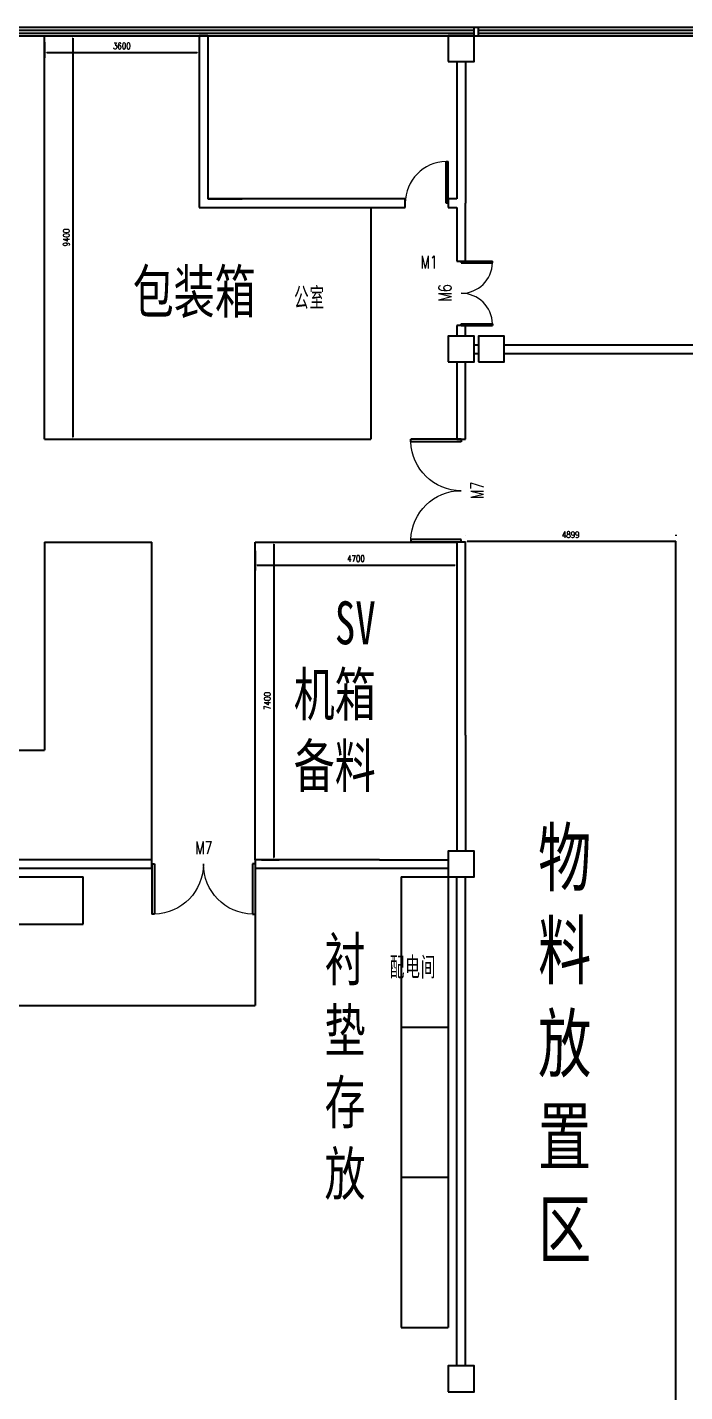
# Model space of a CAD drawing. Extents: x 539033 to 804858, y 468425 to 1263560.
# Drawn here: x 680003 to 695308, y 503139 to 534939 of the extents above; entities that cross this region are included whole.
import ezdxf

# ---------------------------------------------------------------- set-up
doc = ezdxf.new("R2010")
doc.units = 0
doc.header["$LTSCALE"] = 1000
doc.header["$MEASUREMENT"] = 0
doc.linetypes.add('DASHED2', pattern=[0.375, 0.25, -0.125])
doc.layers.get('0').update_dxf_attribs({"linetype": 'CONTINUOUS'})
doc.layers.get('Defpoints').update_dxf_attribs({"linetype": 'CONTINUOUS'})
for name, color, linetype in [('COLUMN', 9, 'CONTINUOUS'), ('PUB_TEXT', 7, 'CONTINUOUS'), ('WALL', 9, 'CONTINUOUS'), ('WINDOW', 4, 'CONTINUOUS'), ('WINDOW_TEXT', 7, 'CONTINUOUS'), ('圖框', 7, 'CONTINUOUS'), ('摄像头', 7, 'CONTINUOUS')]:
    doc.layers.add(name, color=color, linetype=linetype)
doc.styles.add('_TCH_WINDOW', font='SIMPLEX', dxfattribs={"bigfont": 'GBCBIG'})
doc.styles.add('DIM_FONT', font='SIMPLEX.shx', dxfattribs={"width": 0.8})
doc.styles.get("Standard").update_dxf_attribs({"font": 'txt.shx', "width": 0.7, "height": 500, "bigfont": 'hzdx.shx'})
doc.dimstyles.new('DIMN50', dxfattribs={"dimscale": 0.5, "dimtxt": 300, "dimasz": 100, "dimexe": 250, "dimexo": 300, "dimgap": 150, "dimtad": 1, "dimdec": 0, "dimzin": 0, "dimdsep": 46, "dimtxsty": 'DIM_FONT', "dimcen": 0.09, "dimclrd": 3, "dimclre": 3, "dimclrt": 3, "dimazin": 2, "dimtfac": 1, "dimtdec": 0, "dimtix": 1, "dimtmove": 2, "dimatfit": 3, "dimfxl": 250, "dimtolj": 1, "dimtzin": 0, "dimarcsym": 0})

# ---------------------------------------------------------------- blocks, each defined once
blk = doc.blocks.new('$DorLib2D$00000002')
for p, q in [((-0.5, 0), (-0.5, 0.4875)), ((-0.475, 0.4875), (-0.5, 0.4875)), ((-0.475, 0), (-0.475, 0.4875)), ((0.475, 0), (0.475, 0.4875)), ((0.475, 0.4875), (0.5, 0.4875)), ((0.5, 0), (0.5, 0.4875)), ((-0.5, 0), (-0.475, 0)), ((0.5, 0), (0.475, 0))]:
    blk.add_line(p, q)
at = {"lineweight": 13}
for centre, start, end in [((-0.4875, 0), 0, 88.53072), ((0.4875, 0), 91.46928, 180)]:
    blk.add_arc(centre, 0.4875, start, end, dxfattribs=at)
blk = doc.blocks.new('$TCHSYS$DOOR2D')
for p, q in [((0.45, 0.975), (0.5, 0.975)), ((0.45, 0), (0.45, 0.975)), ((0.5, 0), (0.5, 0.975)), ((0.5, 0), (0.45, 0))]:
    blk.add_line(p, q)
at = {"lineweight": 13}
blk.add_arc((0.475, 0), 0.975, 91.4693, 180, dxfattribs=at)
blk = doc.blocks.new('_FZHK')
blk.add_lwpolyline([(-0.5, -0.5), (0.5, -0.5), (0.5, 0.5), (-0.5, 0.5)], close=True)
blk = doc.blocks.new('*D352')
at = {"color": 3, "linetype": 'Continuous', "lineweight": -2, "ltscale": 100, "transparency": 16777216}
for p, q in [((685454, 522939), (685867, 522939)), ((685742, 522889), (685742, 515589)), ((685454, 515539), (685867, 515539))]:
    blk.add_line(p, q, dxfattribs=at)
at = {"color": 3, "lineweight": 25, "ltscale": 100, "transparency": 16777216}
for points in [[(685733, 522889), (685750, 522889), (685742, 522939)], [(685733, 515589), (685750, 515589), (685742, 515539)]]:
    blk.add_solid(points, dxfattribs=at)
at = {"layer": 'Defpoints', "color": 0, "lineweight": 25, "ltscale": 100, "transparency": 16777216}
for p in [(685304, 522939), (685304, 515539), (685742, 515539)]:
    blk.add_point(p, dxfattribs=at)
at = {"color": 3, "lineweight": 25, "ltscale": 100, "transparency": 16777216, "insert": (685592, 519239), "char_height": 150, "attachment_point": 5, "rotation": 90, "style": 'DIM_FONT'}
blk.add_mtext('\\A1;7400', dxfattribs=at)
blk = doc.blocks.new('*D353')
at = {"color": 3, "linetype": 'Continuous', "lineweight": -2, "ltscale": 100, "transparency": 16777216}
for p, q in [((685304, 522739), (685304, 522282)), ((690004, 522739), (690004, 522282)), ((685354, 522407), (689954, 522407))]:
    blk.add_line(p, q, dxfattribs=at)
at = {"color": 3, "lineweight": 25, "ltscale": 100, "transparency": 16777216}
for points in [[(685354, 522415), (685354, 522398), (685304, 522407)], [(689954, 522415), (689954, 522398), (690004, 522407)]]:
    blk.add_solid(points, dxfattribs=at)
at = {"layer": 'Defpoints', "color": 0, "lineweight": 25, "ltscale": 100, "transparency": 16777216}
for p in [(685304, 522889), (690004, 522889), (690004, 522407)]:
    blk.add_point(p, dxfattribs=at)
at = {"color": 3, "lineweight": 25, "ltscale": 100, "transparency": 16777216, "insert": (687654, 522557), "char_height": 150, "attachment_point": 5, "style": 'DIM_FONT'}
blk.add_mtext('\\A1;4700', dxfattribs=at)
blk = doc.blocks.new('*D354')
at = {"color": 3, "linetype": 'Continuous', "lineweight": -2, "ltscale": 100, "transparency": 16777216}
for p, q in [((680554, 534739), (681187, 534739)), ((681062, 534689), (681062, 525389)), ((680554, 525339), (681187, 525339))]:
    blk.add_line(p, q, dxfattribs=at)
at = {"color": 3, "lineweight": 25, "ltscale": 100, "transparency": 16777216}
for points in [[(681054, 534689), (681070, 534689), (681062, 534739)], [(681054, 525389), (681070, 525389), (681062, 525339)]]:
    blk.add_solid(points, dxfattribs=at)
at = {"layer": 'Defpoints', "color": 0, "lineweight": 25, "ltscale": 100, "transparency": 16777216}
for p in [(680404, 534739), (680404, 525339), (681062, 525339)]:
    blk.add_point(p, dxfattribs=at)
at = {"color": 3, "lineweight": 25, "ltscale": 100, "transparency": 16777216, "insert": (680912, 530039), "char_height": 150, "attachment_point": 5, "rotation": 90, "style": 'DIM_FONT'}
blk.add_mtext('\\A1;9400', dxfattribs=at)
blk = doc.blocks.new('*D355')
at = {"color": 3, "linetype": 'Continuous', "lineweight": -2, "ltscale": 100, "transparency": 16777216}
for p, q in [((680404, 534589), (680404, 534229)), ((684004, 534589), (684004, 534229)), ((680454, 534354), (683954, 534354))]:
    blk.add_line(p, q, dxfattribs=at)
at = {"color": 3, "lineweight": 25, "ltscale": 100, "transparency": 16777216}
for points in [[(680454, 534363), (680454, 534346), (680404, 534354)], [(683954, 534363), (683954, 534346), (684004, 534354)]]:
    blk.add_solid(points, dxfattribs=at)
at = {"layer": 'Defpoints', "color": 0, "lineweight": 25, "ltscale": 100, "transparency": 16777216}
for p in [(680404, 534739), (684004, 534739), (684004, 534354)]:
    blk.add_point(p, dxfattribs=at)
at = {"color": 3, "lineweight": 25, "ltscale": 100, "transparency": 16777216, "insert": (682204, 534504), "char_height": 150, "attachment_point": 5, "style": 'DIM_FONT'}
blk.add_mtext('\\A1;3600', dxfattribs=at)
blk = doc.blocks.new('*D351')
at = {"color": 3, "linetype": 'Continuous', "lineweight": -2, "ltscale": 100, "transparency": 16777216}
for p, q in [((695103, 523113), (695103, 523088)), ((690204, 523089), (690204, 523088)), ((690254, 522963), (695053, 522963))]:
    blk.add_line(p, q, dxfattribs=at)
at = {"color": 3, "lineweight": 25, "ltscale": 100, "transparency": 16777216}
for points in [[(690254, 522972), (690254, 522955), (690204, 522963)], [(695053, 522972), (695053, 522955), (695103, 522963)]]:
    blk.add_solid(points, dxfattribs=at)
at = {"layer": 'Defpoints', "color": 0, "lineweight": 25, "ltscale": 100, "transparency": 16777216}
for p in [(690204, 522939), (695103, 522963), (695103, 522963)]:
    blk.add_point(p, dxfattribs=at)
at = {"color": 3, "lineweight": 25, "ltscale": 100, "transparency": 16777216, "insert": (692654, 523113), "char_height": 150, "attachment_point": 5, "style": 'DIM_FONT'}
blk.add_mtext('\\A1;4899', dxfattribs=at)

msp = doc.modelspace()

# ---------------------------------------------------------------- linework, layer by layer
at = {"ltscale": 100}
for p, q in [((690403.9, 534939.3), (690503.9, 534939.3)), ((690403.9, 534739.3), (690503.9, 534739.3))]:
    msp.add_line(p, q, dxfattribs=at)
at = {"color": 2, "lineweight": 25, "ltscale": 100}
for p, q in [((680403.9, 525339.3), (680403.9, 534739.3)), ((688003.9, 530739.3), (688003.9, 525339.3)), ((680403.9, 525339.3), (688003.9, 525339.3)), ((680403.9, 522939.3), (680403.9, 518093.5)), ((680403.9, 522939.3), (682903.9, 522939.3)), ((682903.9, 515539.3), (682903.9, 522939.3)), ((685303.9, 515539.3), (685303.9, 522939.3)), ((685303.9, 522939.3), (690003.9, 522939.3)), ((695103.2, 498960.5), (695103.2, 522963.3)), ((669203.9, 518089.3), (680403.9, 518089.3)), ((685303.9, 515339.3), (685303.9, 512139.3)), ((681303.9, 514039.3), (681303.9, 515139.3)), ((688703.9, 515139.3), (689803.9, 515139.3)), ((675803.9, 512139.3), (682903.9, 512139.3)), ((682903.9, 512139.3), (685303.9, 512139.3)), ((688703.9, 511639.3), (689803.9, 511639.3)), ((688703.9, 508139.3), (689803.9, 508139.3)), ((688703.9, 504639.3), (689803.9, 504639.3))]:
    msp.add_line(p, q, dxfattribs=at)
at = {"color": 3, "linetype": 'Continuous', "ltscale": 100}
for p, q in [((684203.9, 534539.3), (684203.9, 530939.3)), ((684203.9, 530939.3), (685003.9, 530939.3))]:
    msp.add_line(p, q, dxfattribs=at)
at = {"color": 2, "linetype": 'DASHED2', "ltscale": 100}
for p, q in [((677803.9, 515139.3), (681303.9, 515139.3)), ((688703.9, 515139.3), (688703.9, 511639.3)), ((689803.9, 515139.3), (689803.9, 511639.3)), ((677803.9, 514039.3), (681303.9, 514039.3)), ((688703.9, 511639.3), (688703.9, 508139.3)), ((689803.9, 511639.3), (689803.9, 508139.3)), ((688703.9, 508139.3), (688703.9, 504639.3)), ((689803.9, 508139.3), (689803.9, 504639.3))]:
    msp.add_line(p, q, dxfattribs=at)
at = {"layer": 'WALL'}
for p, q in [((684003.9, 534739.3), (684003.9, 530739.3)), ((684203.9, 534739.3), (684003.9, 534739.3)), ((684203.9, 534739.3), (684203.9, 530939.3)), ((690003.9, 534139.3), (690003.9, 530939.3)), ((690203.9, 534139.3), (690203.9, 530839.3)), ((688803.9, 530939.3), (684203.9, 530939.3)), ((688803.9, 530739.3), (688803.9, 530939.3)), ((690003.9, 530939.3), (689803.9, 530939.3)), ((689803.9, 530939.3), (689803.9, 530739.3)), ((690203.9, 529489.3), (690203.9, 530839.3)), ((684003.9, 530739.3), (688803.9, 530739.3)), ((689803.9, 530739.3), (690003.9, 530739.3)), ((690003.9, 530739.3), (690003.9, 529489.3)), ((690003.9, 529489.3), (690203.9, 529489.3)), ((690203.9, 527989.3), (690003.9, 527989.3)), ((690003.9, 527989.3), (690003.9, 527739.3)), ((690203.9, 527739.3), (690203.9, 527989.3)), ((690403.9, 527539.3), (690503.9, 527539.3)), ((690403.9, 527339.3), (690503.9, 527339.3)), ((691103.9, 527539.3), (701803.9, 527539.3)), ((691103.9, 527339.3), (701803.9, 527339.3)), ((690003.9, 527139.3), (690003.9, 525339.3)), ((690203.9, 525339.3), (690203.9, 527139.3)), ((690003.9, 525339.3), (690203.9, 525339.3)), ((690203.9, 522939.3), (690003.9, 522939.3)), ((690003.9, 522939.3), (690003.9, 518539.3)), ((690203.9, 518439.3), (690203.9, 522939.3)), ((690003.9, 518539.3), (690003.9, 515739.3)), ((690203.9, 518439.3), (690203.9, 515739.3)), ((682903.9, 515539.3), (649403.9, 515539.3)), ((682903.9, 515339.3), (682903.9, 515539.3)), ((688203.9, 515539.3), (685303.9, 515539.3)), ((685303.9, 515539.3), (685303.9, 515339.3)), ((688203.9, 515539.3), (689803.9, 515539.3)), ((669003.9, 515339.3), (682903.9, 515339.3)), ((685303.9, 515339.3), (688303.9, 515339.3)), ((688303.9, 515339.3), (689803.9, 515339.3)), ((690003.9, 503739.3), (690003.9, 515139.3)), ((690203.9, 503739.3), (690203.9, 515139.3))]:
    msp.add_line(p, q, dxfattribs=at)
at = {"layer": 'WINDOW'}
for p, q in [((658403.9, 534939.3), (690403.9, 534939.3)), ((690403.9, 534739.3), (690403.9, 534939.3)), ((690503.9, 534939.3), (737703.9, 534939.3)), ((690503.9, 534739.3), (690503.9, 534939.3)), ((658403.9, 534872.7), (690403.9, 534872.7)), ((658403.9, 534806), (690403.9, 534806)), ((658403.9, 534739.3), (690403.9, 534739.3)), ((690503.9, 534872.7), (737703.9, 534872.7)), ((690503.9, 534806), (737703.9, 534806)), ((690503.9, 534739.3), (737703.9, 534739.3))]:
    msp.add_line(p, q, dxfattribs=at)
at = {"layer": '摄像头', "color": 2, "lineweight": 25, "ltscale": 100}
msp.add_line((690245.5, 522963.4), (695103.2, 522963.4), dxfattribs=at)

# ---------------------------------------------------------------- block references
at = {"layer": 'COLUMN', "xscale": 600, "yscale": 600, "zscale": 600}
for p in [(690103.9, 534439.3), (690103.9, 527439.3), (690803.9, 527439.3), (690103.9, 515439.3), (690103.9, 503439.3)]:
    msp.add_blockref('_FZHK', p, dxfattribs=at)
at = {"layer": 'WINDOW'}
ref = msp.add_blockref('$TCHSYS$DOOR2D', (689303.9, 530839.3), dxfattribs=dict(at, xscale=1000, yscale=1000, zscale=1000))
ref.add_attrib('A', 'M1', (689158.9, 529315.6), dxfattribs={"layer": 'WINDOW_TEXT', "ltscale": 100, "height": 297.5, "style": '_TCH_WINDOW', "width": 0.705882})
ref = msp.add_blockref('$DorLib2D$00000002', (690103.9, 528739.3), dxfattribs=dict(at, xscale=1500, yscale=1500, zscale=1500, rotation=270))
ref.add_attrib('A', 'M6', (689877.6, 528554.3), dxfattribs={"layer": 'WINDOW_TEXT', "ltscale": 100, "height": 297.5, "rotation": 90, "style": '_TCH_WINDOW', "width": 0.705882})
ref = msp.add_blockref('$DorLib2D$00000002', (690103.9, 524139.3), dxfattribs=dict(at, xscale=2400, yscale=-2400, zscale=2400, rotation=270))
ref.add_attrib('A', 'M7', (690627.6, 523949.3), dxfattribs={"layer": 'WINDOW_TEXT', "ltscale": 100, "height": 297.5, "rotation": 90, "style": '_TCH_WINDOW', "width": 0.705882})
ref = msp.add_blockref('$DorLib2D$00000002', (684103.9, 515439.3), dxfattribs=dict(at, xscale=2400, yscale=-2400, zscale=2400))
ref.add_attrib('A', 'M7', (683913.9, 515665.6), dxfattribs={"layer": 'WINDOW_TEXT', "ltscale": 100, "height": 297.5, "style": '_TCH_WINDOW', "width": 0.705882})

# ---------------------------------------------------------------- texts
at = {"layer": 'PUB_TEXT', "width": 0.7}
for s, p in [('公', (686214, 528368.7)), ('室', (686574.8, 528368.7)), ('配', (688441.9, 512768.4)), ('电', (688802.7, 512768.4)), ('间', (689163.5, 512768.4))]:
    msp.add_text(s, height=510.6, dxfattribs=at).set_placement(p)
at = {"layer": '圖框', "color": 2, "char_height": 1000, "attachment_point": 3}
for s, insert in [('{\\fSimSun|b0|i0|c134|p54;包装箱}', (685320.6, 529277.7)), ('{\\fSimSun|b0|i0|c134|p54;SV\\P机箱\\P备料}', (688115.3, 521558.8)), ('{\\fSimSun|b0|i0|c134|p54;衬\\P垫\\P存\\P放}', (687878.5, 513720.5))]:
    msp.add_mtext(s, dxfattribs=dict(at, insert=insert))
at = {"layer": '圖框', "color": 0, "insert": (693135.4, 516241.2), "char_height": 1300, "attachment_point": 3}
msp.add_mtext('{\\fSimSun|b0|i0|c134|p54;物\\P料\\P放\\P置\\P区}', dxfattribs=at)

# ---------------------------------------------------------------- dimensions: what is measured, and where the dimension line sits
at = {"color": 2, "lineweight": 25, "ltscale": 100}
dim = msp.add_linear_dim(base=(681062.2, 525339.3), p1=(680403.9, 534739.3), p2=(680403.9, 525339.3), angle=90, dimstyle='DIMN50', dxfattribs=at)
dim.commit()
dim.dimension.update_dxf_attribs({"geometry": '*D354', "text_midpoint": (680912.2, 530039.3)})
dim = msp.add_linear_dim(base=(684003.9, 534354.3), p1=(680403.9, 534739.3), p2=(684003.9, 534739.3), dimstyle='DIMN50', dxfattribs=at)
dim.commit()
dim.dimension.update_dxf_attribs({"geometry": '*D355', "text_midpoint": (682203.9, 534504.3)})
at = {"lineweight": 25, "ltscale": 100}
for base, p1, p2, picture, middle in [((695103.2, 522963.4), (690203.9, 522939.3), (695103.2, 522963.4), '*D351', (692653.5, 523113.4)), ((690003.9, 522406.5), (685303.9, 522889.3), (690003.9, 522889.3), '*D353', (687653.9, 522556.5))]:
    dim = msp.add_linear_dim(base=base, p1=p1, p2=p2, dimstyle='DIMN50', dxfattribs=at)
    dim.commit()
    dim.dimension.update_dxf_attribs({"geometry": picture, "text_midpoint": middle})
dim = msp.add_linear_dim(base=(685741.8, 515539.3), p1=(685303.9, 522939.3), p2=(685303.9, 515539.3), angle=90, dimstyle='DIMN50', dxfattribs=at)
dim.commit()
dim.dimension.update_dxf_attribs({"geometry": '*D352', "text_midpoint": (685591.8, 519239.3)})

doc.saveas('drawing.dxf')
